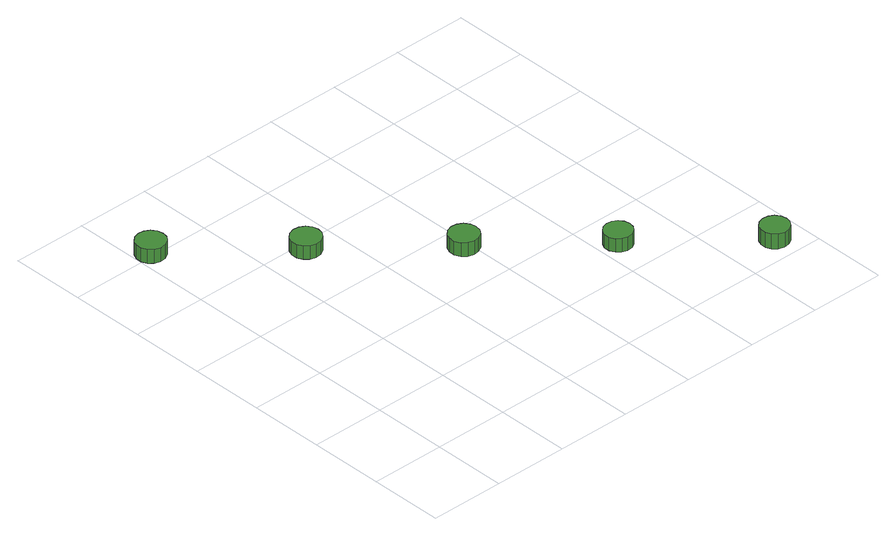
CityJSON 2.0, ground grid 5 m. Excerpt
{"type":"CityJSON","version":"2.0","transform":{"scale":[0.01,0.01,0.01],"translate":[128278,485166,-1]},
"CityObjects":{
"tree1":{"type":"SolitaryVegetationObject","attributes":{"function":"something"},"geometry":[{"type":"MultiSurface","lod":"1","boundaries":[[[0,1,2,3,4,5,6,7,8,9,10,11,12,13,14]],[[15,16,17,18,19,20,21,22,23,24,25,26,27,28,29]],[[0,29,28,1]],[[1,28,27,2]],[[2,27,26,3]],[[3,26,25,4]],[[4,25,24,5]],[[5,24,23,6]],[[6,23,22,7]],[[7,22,21,8]],[[8,21,20,9]],[[9,20,19,10]],[[10,19,18,11]],[[11,18,17,12]],[[12,17,16,13]],[[13,16,15,14]],[[14,15,29,0]]]}]},
"tree2":{"type":"SolitaryVegetationObject","attributes":{"function":"something"},"geometry":[{"type":"MultiSurface","lod":"1","boundaries":[[[30,31,32,33,34,35,36,37,38,39,40,41,42,43,44]],[[45,46,47,48,49,50,51,52,53,54,55,56,57,58,59]],[[30,59,58,31]],[[31,58,57,32]],[[32,57,56,33]],[[33,56,55,34]],[[34,55,54,35]],[[35,54,53,36]],[[36,53,52,37]],[[37,52,51,38]],[[38,51,50,39]],[[39,50,49,40]],[[40,49,48,41]],[[41,48,47,42]],[[42,47,46,43]],[[43,46,45,44]],[[44,45,59,30]]]}]},
"tree3":{"type":"SolitaryVegetationObject","attributes":{"function":"something"},"geometry":[{"type":"MultiSurface","lod":"1","boundaries":[[[60,61,62,63,64,65,66,67,68,69,70,71,72,73,74]],[[75,76,77,78,79,80,81,82,83,84,85,86,87,88,89]],[[60,89,88,61]],[[61,88,87,62]],[[62,87,86,63]],[[63,86,85,64]],[[64,85,84,65]],[[65,84,83,66]],[[66,83,82,67]],[[67,82,81,68]],[[68,81,80,69]],[[69,80,79,70]],[[70,79,78,71]],[[71,78,77,72]],[[72,77,76,73]],[[73,76,75,74]],[[74,75,89,60]]]}]},
"tree4":{"type":"SolitaryVegetationObject","attributes":{"function":"something"},"geometry":[{"type":"MultiSurface","lod":"1","boundaries":[[[90,91,92,93,94,95,96,97,98,99,100,101,102,103,104]],[[105,106,107,108,109,110,111,112,113,114,115,116,117,118,119]],[[90,119,118,91]],[[91,118,117,92]],[[92,117,116,93]],[[93,116,115,94]],[[94,115,114,95]],[[95,114,113,96]],[[96,113,112,97]],[[97,112,111,98]],[[98,111,110,99]],[[99,110,109,100]],[[100,109,108,101]],[[101,108,107,102]],[[102,107,106,103]],[[103,106,105,104]],[[104,105,119,90]]]}]},
"tree5":{"type":"SolitaryVegetationObject","attributes":{"function":"something"},"geometry":[{"type":"MultiSurface","lod":"1","boundaries":[[[120,121,122,123,124,125,126,127,128,129,130,131,132,133,134]],[[135,136,137,138,139,140,141,142,143,144,145,146,147,148,149]],[[120,149,148,121]],[[121,148,147,122]],[[122,147,146,123]],[[123,146,145,124]],[[124,145,144,125]],[[125,144,143,126]],[[126,143,142,127]],[[127,142,141,128]],[[128,141,140,129]],[[129,140,139,130]],[[130,139,138,131]],[[131,138,137,132]],[[132,137,136,133]],[[133,136,135,134]],[[134,135,149,120]]]}]}
},
"vertices":[
[201,2528,186],[193,2568,186],[169,2600,186],[134,2621,186],[94,2625,186],[55,2612,186],[25,2585,186],[9,2548,186],[9,2508,186],[25,2471,186],[55,2444,186],[94,2431,186],[134,2436,186],[169,2456,186],[193,2489,186],[193,2489,89],[169,2456,89],[134,2436,89],[94,2431,89],[55,2444,89],[25,2471,89],[9,2508,89],[9,2548,89],[25,2585,89],[55,2612,89],[94,2625,89],[134,2621,89],[169,2600,89],[193,2568,89],[201,2528,89],
[881,1946,184],[872,1986,184],[848,2019,184],[812,2040,184],[772,2044,184],[732,2031,184],[702,2004,184],[685,1966,184],[685,1925,184],[702,1888,184],[732,1860,184],[772,1848,184],[812,1852,184],[848,1872,184],[872,1906,184],[872,1906,89],[848,1872,89],[812,1852,89],[772,1848,89],[732,1860,89],[702,1888,89],[685,1925,89],[685,1966,89],[702,2004,89],[732,2031,89],[772,2044,89],[812,2040,89],[848,2019,89],[872,1986,89],[881,1946,89],
[1557,1341,187],[1549,1381,187],[1525,1414,187],[1490,1434,187],[1450,1438,187],[1411,1426,187],[1381,1399,187],[1364,1362,187],[1364,1321,187],[1381,1284,187],[1411,1257,187],[1450,1244,187],[1490,1249,187],[1525,1269,187],[1549,1302,187],[1549,1302,90],[1525,1269,90],[1490,1249,90],[1450,1244,90],[1411,1257,90],[1381,1284,90],[1364,1321,90],[1364,1362,90],[1381,1399,90],[1411,1426,90],[1450,1438,90],[1490,1434,90],[1525,1414,90],[1549,1381,90],[1557,1341,90],
[2223,759,185],[2215,796,185],[2193,827,185],[2160,846,185],[2122,850,185],[2085,839,185],[2057,813,185],[2041,778,185],[2041,740,185],[2057,705,185],[2085,680,185],[2122,668,185],[2160,672,185],[2193,691,185],[2215,722,185],[2215,722,90],[2193,691,90],[2160,672,90],[2122,668,90],[2085,680,90],[2057,705,90],[2041,740,90],[2041,778,90],[2057,813,90],[2085,839,90],[2122,850,90],[2160,846,90],[2193,827,90],[2215,796,90],[2223,759,90],
[2903,166,196],[2895,204,196],[2872,236,196],[2838,255,196],[2800,259,196],[2762,247,196],[2733,221,196],[2717,185,196],[2717,146,196],[2733,111,196],[2762,84,196],[2800,72,196],[2838,76,196],[2872,96,196],[2895,128,196],[2895,128,91],[2872,96,91],[2838,76,91],[2800,72,91],[2762,84,91],[2733,111,91],[2717,146,91],[2717,185,91],[2733,221,91],[2762,247,91],[2800,259,91],[2838,255,91],[2872,236,91],[2895,204,91],[2903,166,91]
]}
